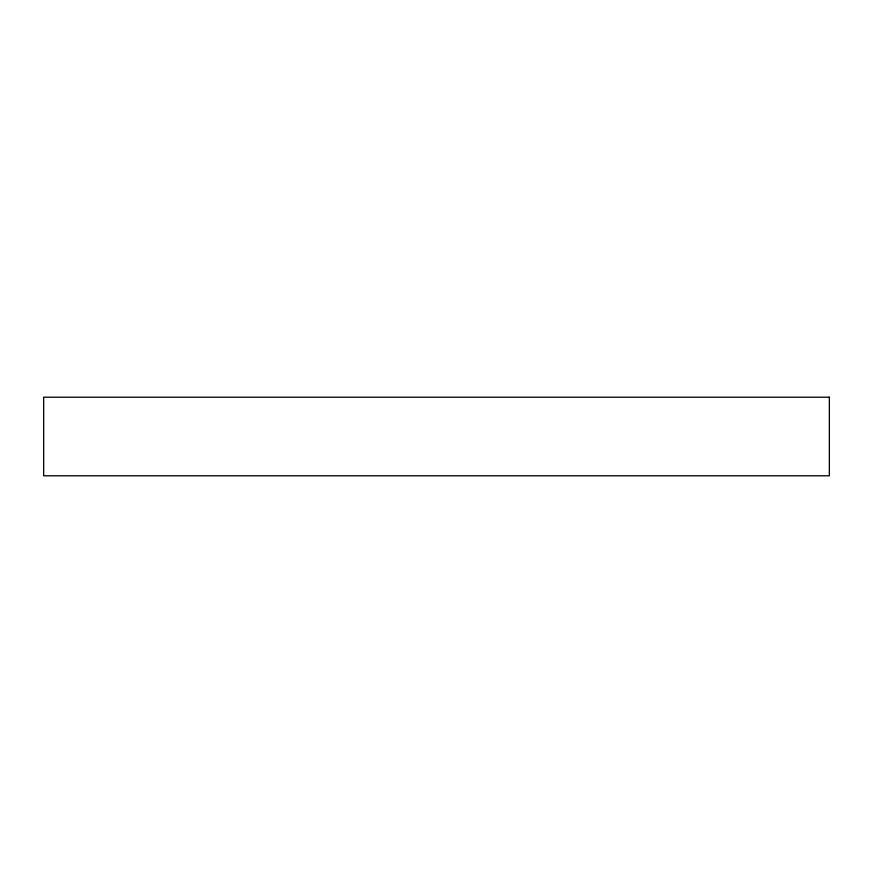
<?xml version="1.0" encoding="UTF-8"?>
<svg xmlns="http://www.w3.org/2000/svg" width="873" height="873" viewBox="0 0 873 873"><rect width="100%" height="100%" fill="white"/><g stroke="black" fill="none" stroke-linecap="round" stroke-linejoin="round"><path stroke-width="1.31" d="M829.35 397.215L43.65 397.215L43.65 475.785L829.35 475.785L829.35 397.215"/></g></svg>
